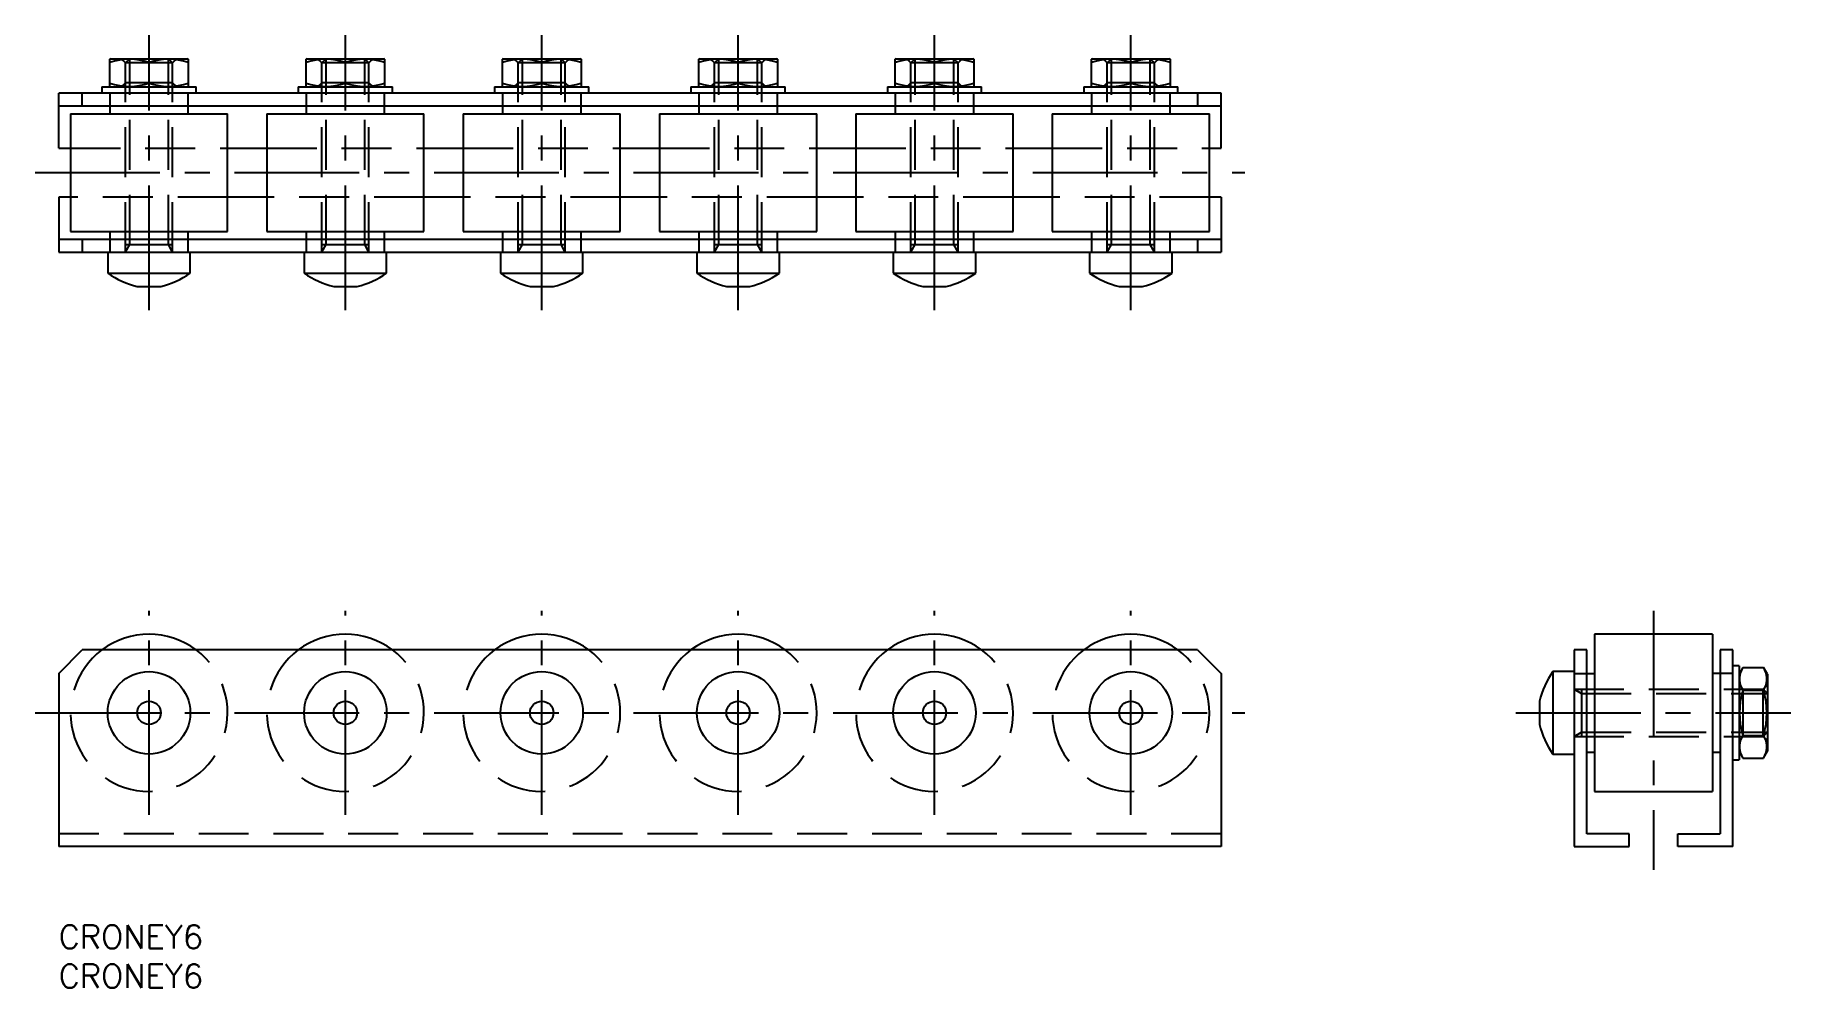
# Model space of a CAD drawing. Extents: x -3 to 221, y -8 to 113.
import ezdxf

# ---------------------------------------------------------------- set-up
doc = ezdxf.new("R2010")
doc.units = 0
doc.header["$LTSCALE"] = 0.5
doc.linetypes.add('CENTER', pattern=[50.8, 31.75, -6.35, 6.35, -6.35])
doc.linetypes.add('DASHED', pattern=[19.05, 12.7, -6.35])
for name, color, linetype in [('MSM_CENTER', 1, 'CENTER'), ('MSM_CONTINUOUS', 7, 'CONTINUOUS'), ('MSM_DASHED', 4, 'DASHED'), ('MSM_PART_NUMBER', 7, 'CONTINUOUS')]:
    doc.layers.add(name, color=color, linetype=linetype)
doc.styles.get("Standard").update_dxf_attribs({"font": 'txt.shx', "height": 3, "bigfont": 'bigfont.shx'})

# ---------------------------------------------------------------- blocks, each defined once
blk = doc.blocks.new('*U28')
at = {"layer": 'MSM_PART_NUMBER'}
blk.add_text('CRONEY6', height=3, dxfattribs=at).set_placement((0, -3))
blk = doc.blocks.new('*U29')
at = {"layer": 'MSM_PART_NUMBER'}
blk.add_text('CRONEY6', height=3, dxfattribs=at).set_placement((0, -8))

msp = doc.modelspace()

# ---------------------------------------------------------------- linework, layer by layer
at = {"layer": 'MSM_CENTER'}
for p, q in [((11.5, 78.24), (11.5, 113.24)), ((36.5, 78.24), (36.5, 113.24)), ((61.5, 78.24), (61.5, 113.24)), ((86.5, 78.24), (86.5, 113.24)), ((111.5, 78.24), (111.5, 113.24)), ((136.5, 78.24), (136.5, 113.24)), ((-3, 95.74), (151, 95.74)), ((11.5, 14), (11.5, 40)), ((36.5, 14), (36.5, 40)), ((61.5, 14), (61.5, 40)), ((86.5, 14), (86.5, 40)), ((111.5, 14), (111.5, 40)), ((136.5, 14), (136.5, 40)), ((203.03, 40), (203.03, 7)), ((-3, 27), (151, 27)), ((185.53, 27), (220.53, 27))]:
    msp.add_line(p, q, dxfattribs=at)
at = {"layer": 'MSM_CONTINUOUS'}
for p, q in [((6.6, 110.24), (6.5, 110.18)), ((6.5, 106.7), (6.5, 110.18)), ((6.6, 110.24), (16.4, 110.24)), ((11.5, 107.14), (11.5, 109.73)), ((16.5, 110.18), (16.4, 110.24)), ((16.5, 110.18), (16.5, 106.7)), ((31.6, 110.24), (31.5, 110.18)), ((31.5, 106.7), (31.5, 110.18)), ((31.6, 110.24), (41.4, 110.24)), ((36.5, 107.14), (36.5, 109.73)), ((41.5, 110.18), (41.4, 110.24)), ((41.5, 110.18), (41.5, 106.7)), ((56.6, 110.24), (56.5, 110.18)), ((56.5, 106.7), (56.5, 110.18)), ((56.6, 110.24), (66.4, 110.24)), ((61.5, 107.14), (61.5, 109.73)), ((66.5, 110.18), (66.4, 110.24)), ((66.5, 110.18), (66.5, 106.7)), ((81.6, 110.24), (81.5, 110.18)), ((81.5, 106.7), (81.5, 110.18)), ((81.6, 110.24), (91.4, 110.24)), ((86.5, 107.14), (86.5, 109.73)), ((91.5, 110.18), (91.4, 110.24)), ((91.5, 110.18), (91.5, 106.7)), ((106.6, 110.24), (106.5, 110.18)), ((106.5, 106.7), (106.5, 110.18)), ((106.6, 110.24), (116.4, 110.24)), ((111.5, 107.14), (111.5, 109.73)), ((116.5, 110.18), (116.4, 110.24)), ((116.5, 110.18), (116.5, 106.7)), ((131.6, 110.24), (131.5, 110.18)), ((131.5, 106.7), (131.5, 110.18)), ((131.6, 110.24), (141.4, 110.24)), ((136.5, 107.14), (136.5, 109.73)), ((141.5, 110.18), (141.4, 110.24)), ((141.5, 110.18), (141.5, 106.7)), ((0, 98.84), (0, 105.84)), ((148, 105.84), (0, 105.84)), ((3, 104.24), (3, 105.84)), ((5.5, 106.64), (5.5, 105.84)), ((5.5, 106.64), (17.5, 106.64)), ((6.5, 106.7), (6.6, 106.64)), ((16.4, 106.64), (16.5, 106.7)), ((17.5, 105.84), (17.5, 106.64)), ((30.5, 106.64), (30.5, 105.84)), ((30.5, 106.64), (42.5, 106.64)), ((31.5, 106.7), (31.6, 106.64)), ((41.4, 106.64), (41.5, 106.7)), ((42.5, 105.84), (42.5, 106.64)), ((55.5, 106.64), (55.5, 105.84)), ((55.5, 106.64), (67.5, 106.64)), ((56.5, 106.7), (56.6, 106.64)), ((66.4, 106.64), (66.5, 106.7)), ((67.5, 105.84), (67.5, 106.64)), ((80.5, 106.64), (80.5, 105.84)), ((80.5, 106.64), (92.5, 106.64)), ((81.5, 106.7), (81.6, 106.64)), ((91.4, 106.64), (91.5, 106.7)), ((92.5, 105.84), (92.5, 106.64)), ((105.5, 106.64), (105.5, 105.84)), ((105.5, 106.64), (117.5, 106.64)), ((106.5, 106.7), (106.6, 106.64)), ((116.4, 106.64), (116.5, 106.7)), ((117.5, 105.84), (117.5, 106.64)), ((130.5, 106.64), (130.5, 105.84)), ((130.5, 106.64), (142.5, 106.64)), ((131.5, 106.7), (131.6, 106.64)), ((141.4, 106.64), (141.5, 106.7)), ((142.5, 105.84), (142.5, 106.64)), ((145, 105.84), (145, 104.24)), ((148, 98.84), (148, 105.84)), ((0, 104.24), (148, 104.24)), ((1.5, 103.24), (1.5, 88.24)), ((1.5, 103.24), (21.5, 103.24)), ((6.5, 104.24), (6.5, 103.24)), ((16.5, 103.24), (16.5, 104.24)), ((21.5, 88.24), (21.5, 103.24)), ((26.5, 103.24), (26.5, 88.24)), ((26.5, 103.24), (46.5, 103.24)), ((31.5, 104.24), (31.5, 103.24)), ((41.5, 103.24), (41.5, 104.24)), ((46.5, 88.24), (46.5, 103.24)), ((51.5, 103.24), (51.5, 88.24)), ((51.5, 103.24), (71.5, 103.24)), ((56.5, 104.24), (56.5, 103.24)), ((66.5, 103.24), (66.5, 104.24)), ((71.5, 88.24), (71.5, 103.24)), ((76.5, 103.24), (76.5, 88.24)), ((76.5, 103.24), (96.5, 103.24)), ((81.5, 104.24), (81.5, 103.24)), ((91.5, 103.24), (91.5, 104.24)), ((96.5, 88.24), (96.5, 103.24)), ((101.5, 103.24), (101.5, 88.24)), ((101.5, 103.24), (121.5, 103.24)), ((106.5, 104.24), (106.5, 103.24)), ((116.5, 103.24), (116.5, 104.24)), ((121.5, 88.24), (121.5, 103.24)), ((126.5, 103.24), (126.5, 88.24)), ((126.5, 103.24), (146.5, 103.24)), ((131.5, 104.24), (131.5, 103.24)), ((141.5, 103.24), (141.5, 104.24)), ((146.5, 88.24), (146.5, 103.24)), ((0, 98.84), (1.5, 98.84)), ((21.5, 98.84), (26.5, 98.84)), ((46.5, 98.84), (51.5, 98.84)), ((71.5, 98.84), (76.5, 98.84)), ((96.5, 98.84), (101.5, 98.84)), ((121.5, 98.84), (126.5, 98.84)), ((146.5, 98.84), (148, 98.84)), ((0, 92.64), (0, 85.64)), ((1.5, 92.64), (0, 92.64)), ((26.5, 92.64), (21.5, 92.64)), ((51.5, 92.64), (46.5, 92.64)), ((76.5, 92.64), (71.5, 92.64)), ((101.5, 92.64), (96.5, 92.64)), ((126.5, 92.64), (121.5, 92.64)), ((148, 92.64), (146.5, 92.64)), ((148, 92.64), (148, 85.64)), ((148, 87.24), (0, 87.24)), ((1.5, 88.24), (21.5, 88.24)), ((3, 87.24), (3, 85.64)), ((6.5, 88.24), (6.5, 87.24)), ((16.5, 87.24), (16.5, 88.24)), ((26.5, 88.24), (46.5, 88.24)), ((31.5, 88.24), (31.5, 87.24)), ((41.5, 87.24), (41.5, 88.24)), ((51.5, 88.24), (71.5, 88.24)), ((56.5, 88.24), (56.5, 87.24)), ((66.5, 87.24), (66.5, 88.24)), ((76.5, 88.24), (96.5, 88.24)), ((81.5, 88.24), (81.5, 87.24)), ((91.5, 87.24), (91.5, 88.24)), ((101.5, 88.24), (121.5, 88.24)), ((106.5, 88.24), (106.5, 87.24)), ((116.5, 87.24), (116.5, 88.24)), ((126.5, 88.24), (146.5, 88.24)), ((131.5, 88.24), (131.5, 87.24)), ((141.5, 87.24), (141.5, 88.24)), ((145, 87.24), (145, 85.64)), ((0, 85.64), (148, 85.64)), ((6.25, 85.64), (6.25, 82.93)), ((16.75, 82.93), (16.75, 85.64)), ((31.25, 85.64), (31.25, 82.93)), ((41.75, 82.93), (41.75, 85.64)), ((56.25, 85.64), (56.25, 82.93)), ((66.75, 82.93), (66.75, 85.64)), ((81.25, 85.64), (81.25, 82.93)), ((91.75, 82.93), (91.75, 85.64)), ((106.25, 85.64), (106.25, 82.93)), ((116.75, 82.93), (116.75, 85.64)), ((131.25, 85.64), (131.25, 82.93)), ((141.75, 82.93), (141.75, 85.64)), ((6.25, 82.93), (16.75, 82.93)), ((31.25, 82.93), (41.75, 82.93)), ((56.25, 82.93), (66.75, 82.93)), ((81.25, 82.93), (91.75, 82.93)), ((106.25, 82.93), (116.75, 82.93)), ((131.25, 82.93), (141.75, 82.93)), ((10.01, 81.24), (12.99, 81.24)), ((35.01, 81.24), (37.99, 81.24)), ((60.01, 81.24), (62.99, 81.24)), ((85.01, 81.24), (87.99, 81.24)), ((110.01, 81.24), (112.99, 81.24)), ((135.01, 81.24), (137.99, 81.24)), ((195.53, 37), (195.53, 17)), ((210.53, 37), (195.53, 37)), ((210.53, 37), (210.53, 17)), ((0, 32), (3, 35)), ((145, 35), (3, 35)), ((145, 35), (148, 32)), ((194.53, 35), (192.93, 35)), ((192.93, 35), (192.93, 10)), ((194.53, 11.6), (194.53, 35)), ((211.53, 35), (211.53, 11.6)), ((213.13, 35), (211.53, 35)), ((213.13, 10), (213.13, 35)), ((0, 32), (0, 10)), ((148, 32), (148, 10)), ((190.22, 32.25), (190.22, 21.75)), ((192.93, 32.25), (190.22, 32.25)), ((192.93, 32), (195.53, 32)), ((213.13, 32), (210.53, 32)), ((213.93, 33), (213.13, 33)), ((213.93, 33), (213.93, 21)), ((214.43, 32.77), (213.93, 31.9)), ((214.43, 32.77), (217.02, 32.77)), ((217.53, 31.9), (217.02, 32.77)), ((217.53, 31.9), (217.53, 22.1)), ((214.43, 29.89), (217.02, 29.89)), ((188.53, 28.49), (188.53, 25.51)), ((214.43, 24.11), (217.02, 24.11)), ((190.22, 21.75), (192.93, 21.75)), ((194.53, 22), (195.53, 22)), ((210.53, 22), (211.53, 22)), ((213.13, 21), (213.93, 21)), ((213.93, 22.1), (214.43, 21.23)), ((214.43, 21.23), (217.02, 21.23)), ((217.02, 21.23), (217.53, 22.1)), ((195.53, 17), (210.53, 17)), ((199.93, 11.6), (194.53, 11.6)), ((199.93, 10), (199.93, 11.6)), ((206.13, 11.6), (211.53, 11.6)), ((206.13, 10), (206.13, 11.6)), ((148, 10), (0, 10)), ((192.93, 10), (199.93, 10)), ((213.13, 10), (206.13, 10))]:
    msp.add_line(p, q, dxfattribs=at)
for centre, radius in [((11.5, 27), 5.25), ((36.5, 27), 5.25), ((61.5, 27), 5.25), ((86.5, 27), 5.25), ((111.5, 27), 5.25), ((136.5, 27), 5.25), ((11.5, 27), 1.49), ((36.5, 27), 1.49), ((61.5, 27), 1.49), ((86.5, 27), 1.49), ((111.5, 27), 1.49), ((136.5, 27), 1.49)]:
    msp.add_circle(centre, radius, dxfattribs=at)
for centre, radius, start, end in [((9, 102.81), 7.37, 70.1592, 109.8408), ((14, 102.81), 7.37, 70.1592, 109.8408), ((34, 102.81), 7.37, 70.1592, 109.8408), ((39, 102.81), 7.37, 70.1592, 109.8408), ((59, 102.81), 7.37, 70.1592, 109.8408), ((64, 102.81), 7.37, 70.1592, 109.8408), ((84, 102.81), 7.37, 70.1592, 109.8408), ((89, 102.81), 7.37, 70.1592, 109.8408), ((109, 102.81), 7.37, 70.1592, 109.8408), ((114, 102.81), 7.37, 70.1592, 109.8408), ((134, 102.81), 7.37, 70.1592, 109.8408), ((139, 102.81), 7.37, 70.1592, 109.8408), ((9, 114.07), 7.37, 250.1592, 289.8408), ((14, 114.07), 7.37, 250.1592, 289.8408), ((34, 114.07), 7.37, 250.1592, 289.8408), ((39, 114.07), 7.37, 250.1592, 289.8408), ((59, 114.07), 7.37, 250.1592, 289.8408), ((64, 114.07), 7.37, 250.1592, 289.8408), ((84, 114.07), 7.37, 250.1592, 289.8408), ((89, 114.07), 7.37, 250.1592, 289.8408), ((109, 114.07), 7.37, 250.1592, 289.8408), ((114, 114.07), 7.37, 250.1592, 289.8408), ((134, 114.07), 7.37, 250.1592, 289.8408), ((139, 114.07), 7.37, 250.1592, 289.8408), ((13.04, 92.97), 12.12, 235.9445, 255.5214), ((9.96, 92.97), 12.12, 284.4786, 304.0555), ((38.04, 92.97), 12.12, 235.9445, 255.5214), ((34.96, 92.97), 12.12, 284.4786, 304.0555), ((63.04, 92.97), 12.12, 235.9445, 255.5214), ((59.96, 92.97), 12.12, 284.4786, 304.0555), ((88.04, 92.97), 12.12, 235.9445, 255.5214), ((84.96, 92.97), 12.12, 284.4786, 304.0555), ((113.04, 92.97), 12.12, 235.9445, 255.5214), ((109.96, 92.97), 12.12, 284.4786, 304.0555), ((138.04, 92.97), 12.12, 235.9445, 255.5214), ((134.96, 92.97), 12.12, 284.4786, 304.0555), ((11.5, 27), 10, 53.1301, 126.8699), ((36.5, 27), 10, 53.1301, 126.8699), ((61.5, 27), 10, 53.1301, 126.8699), ((86.5, 27), 10, 53.1301, 126.8699), ((111.5, 27), 10, 53.1301, 126.8699), ((136.5, 27), 10, 53.1301, 126.8699), ((200.26, 25.46), 12.12, 145.9445, 165.5214), ((216.54, 31.33), 2.56, 154.3574, 214.3573), ((214.91, 31.33), 2.56, 325.6427, 25.6426), ((223.59, 27), 9.61, 162.5124, 197.4876), ((207.86, 27), 9.61, 342.5124, 17.4876), ((200.26, 28.54), 12.12, 194.4786, 214.0555), ((216.54, 22.67), 2.56, 145.6427, 205.6426), ((214.91, 22.67), 2.56, 334.3574, 34.3573)]:
    msp.add_arc(centre, radius, start, end, dxfattribs=at)
at = {"layer": 'MSM_DASHED'}
for p, q in [((7.96, 110.24), (8.5, 109.7)), ((9.04, 110.24), (8.5, 109.7)), ((14.5, 109.7), (8.5, 109.7)), ((8.5, 85.64), (8.5, 109.7)), ((9.04, 86.58), (9.04, 110.24)), ((13.96, 110.24), (14.5, 109.7)), ((13.96, 86.58), (13.96, 110.24)), ((15.04, 110.24), (14.5, 109.7)), ((14.5, 85.64), (14.5, 109.7)), ((32.96, 110.24), (33.5, 109.7)), ((34.04, 110.24), (33.5, 109.7)), ((39.5, 109.7), (33.5, 109.7)), ((33.5, 85.64), (33.5, 109.7)), ((34.04, 86.58), (34.04, 110.24)), ((38.96, 110.24), (39.5, 109.7)), ((38.96, 86.58), (38.96, 110.24)), ((40.04, 110.24), (39.5, 109.7)), ((39.5, 85.64), (39.5, 109.7)), ((57.96, 110.24), (58.5, 109.7)), ((59.04, 110.24), (58.5, 109.7)), ((64.5, 109.7), (58.5, 109.7)), ((58.5, 85.64), (58.5, 109.7)), ((59.04, 86.58), (59.04, 110.24)), ((63.96, 110.24), (64.5, 109.7)), ((63.96, 86.58), (63.96, 110.24)), ((65.04, 110.24), (64.5, 109.7)), ((64.5, 85.64), (64.5, 109.7)), ((82.96, 110.24), (83.5, 109.7)), ((84.04, 110.24), (83.5, 109.7)), ((89.5, 109.7), (83.5, 109.7)), ((83.5, 85.64), (83.5, 109.7)), ((84.04, 86.58), (84.04, 110.24)), ((88.96, 110.24), (89.5, 109.7)), ((88.96, 86.58), (88.96, 110.24)), ((90.04, 110.24), (89.5, 109.7)), ((89.5, 85.64), (89.5, 109.7)), ((107.96, 110.24), (108.5, 109.7)), ((109.04, 110.24), (108.5, 109.7)), ((114.5, 109.7), (108.5, 109.7)), ((108.5, 85.64), (108.5, 109.7)), ((109.04, 86.58), (109.04, 110.24)), ((113.96, 110.24), (114.5, 109.7)), ((113.96, 86.58), (113.96, 110.24)), ((115.04, 110.24), (114.5, 109.7)), ((114.5, 85.64), (114.5, 109.7)), ((132.96, 110.24), (133.5, 109.7)), ((134.04, 110.24), (133.5, 109.7)), ((139.5, 109.7), (133.5, 109.7)), ((133.5, 85.64), (133.5, 109.7)), ((134.04, 86.58), (134.04, 110.24)), ((138.96, 110.24), (139.5, 109.7)), ((138.96, 86.58), (138.96, 110.24)), ((140.04, 110.24), (139.5, 109.7)), ((139.5, 85.64), (139.5, 109.7)), ((6.5, 105.84), (6.5, 104.24)), ((7.96, 106.64), (8.5, 107.18)), ((14.5, 107.18), (8.5, 107.18)), ((15.04, 106.64), (14.5, 107.18)), ((16.5, 104.24), (16.5, 105.84)), ((31.5, 105.84), (31.5, 104.24)), ((32.96, 106.64), (33.5, 107.18)), ((39.5, 107.18), (33.5, 107.18)), ((40.04, 106.64), (39.5, 107.18)), ((41.5, 104.24), (41.5, 105.84)), ((56.5, 105.84), (56.5, 104.24)), ((57.96, 106.64), (58.5, 107.18)), ((64.5, 107.18), (58.5, 107.18)), ((65.04, 106.64), (64.5, 107.18)), ((66.5, 104.24), (66.5, 105.84)), ((81.5, 105.84), (81.5, 104.24)), ((82.96, 106.64), (83.5, 107.18)), ((89.5, 107.18), (83.5, 107.18)), ((90.04, 106.64), (89.5, 107.18)), ((91.5, 104.24), (91.5, 105.84)), ((106.5, 105.84), (106.5, 104.24)), ((107.96, 106.64), (108.5, 107.18)), ((114.5, 107.18), (108.5, 107.18)), ((115.04, 106.64), (114.5, 107.18)), ((116.5, 104.24), (116.5, 105.84)), ((131.5, 105.84), (131.5, 104.24)), ((132.96, 106.64), (133.5, 107.18)), ((139.5, 107.18), (133.5, 107.18)), ((140.04, 106.64), (139.5, 107.18)), ((141.5, 104.24), (141.5, 105.84)), ((1.5, 98.84), (21.5, 98.84)), ((26.5, 98.84), (46.5, 98.84)), ((51.5, 98.84), (71.5, 98.84)), ((76.5, 98.84), (96.5, 98.84)), ((101.5, 98.84), (121.5, 98.84)), ((126.5, 98.84), (146.5, 98.84)), ((21.5, 92.64), (1.5, 92.64)), ((46.5, 92.64), (26.5, 92.64)), ((71.5, 92.64), (51.5, 92.64)), ((96.5, 92.64), (76.5, 92.64)), ((121.5, 92.64), (101.5, 92.64)), ((146.5, 92.64), (126.5, 92.64)), ((6.5, 87.24), (6.5, 85.64)), ((16.5, 85.64), (16.5, 87.24)), ((31.5, 87.24), (31.5, 85.64)), ((41.5, 85.64), (41.5, 87.24)), ((56.5, 87.24), (56.5, 85.64)), ((66.5, 85.64), (66.5, 87.24)), ((81.5, 87.24), (81.5, 85.64)), ((91.5, 85.64), (91.5, 87.24)), ((106.5, 87.24), (106.5, 85.64)), ((116.5, 85.64), (116.5, 87.24)), ((131.5, 87.24), (131.5, 85.64)), ((141.5, 85.64), (141.5, 87.24)), ((8.5, 86.58), (14.5, 86.58)), ((8.5, 85.64), (9.04, 86.58)), ((14.5, 85.64), (13.96, 86.58)), ((33.5, 86.58), (39.5, 86.58)), ((33.5, 85.64), (34.04, 86.58)), ((39.5, 85.64), (38.96, 86.58)), ((58.5, 86.58), (64.5, 86.58)), ((58.5, 85.64), (59.04, 86.58)), ((64.5, 85.64), (63.96, 86.58)), ((83.5, 86.58), (89.5, 86.58)), ((83.5, 85.64), (84.04, 86.58)), ((89.5, 85.64), (88.96, 86.58)), ((108.5, 86.58), (114.5, 86.58)), ((108.5, 85.64), (109.04, 86.58)), ((114.5, 85.64), (113.96, 86.58)), ((133.5, 86.58), (139.5, 86.58)), ((133.5, 85.64), (134.04, 86.58)), ((139.5, 85.64), (138.96, 86.58)), ((192.93, 30), (216.99, 30)), ((192.93, 30), (193.86, 29.46)), ((193.86, 30), (193.86, 24)), ((193.86, 29.46), (217.53, 29.46)), ((213.93, 30.54), (214.47, 30)), ((214.47, 24), (214.47, 30)), ((217.53, 30.54), (216.99, 30)), ((216.99, 24), (216.99, 30)), ((217.53, 29.46), (216.99, 30)), ((192.93, 24), (193.86, 24.54)), ((192.93, 24), (216.99, 24)), ((193.86, 24.54), (217.53, 24.54)), ((213.93, 23.46), (214.47, 24)), ((217.53, 24.54), (216.99, 24)), ((217.53, 23.46), (216.99, 24)), ((148, 11.6), (0, 11.6))]:
    msp.add_line(p, q, dxfattribs=at)
for centre in [(11.5, 27), (36.5, 27), (61.5, 27), (86.5, 27), (111.5, 27), (136.5, 27)]:
    msp.add_arc(centre, 10, 126.8699, 53.1301, dxfattribs=at)

# ---------------------------------------------------------------- block references
at = {"layer": 'MSM_CONTINUOUS'}
for name in ['*U28', '*U29']:
    msp.add_blockref(name, (0, 0), dxfattribs=at)

doc.saveas('drawing.dxf')
